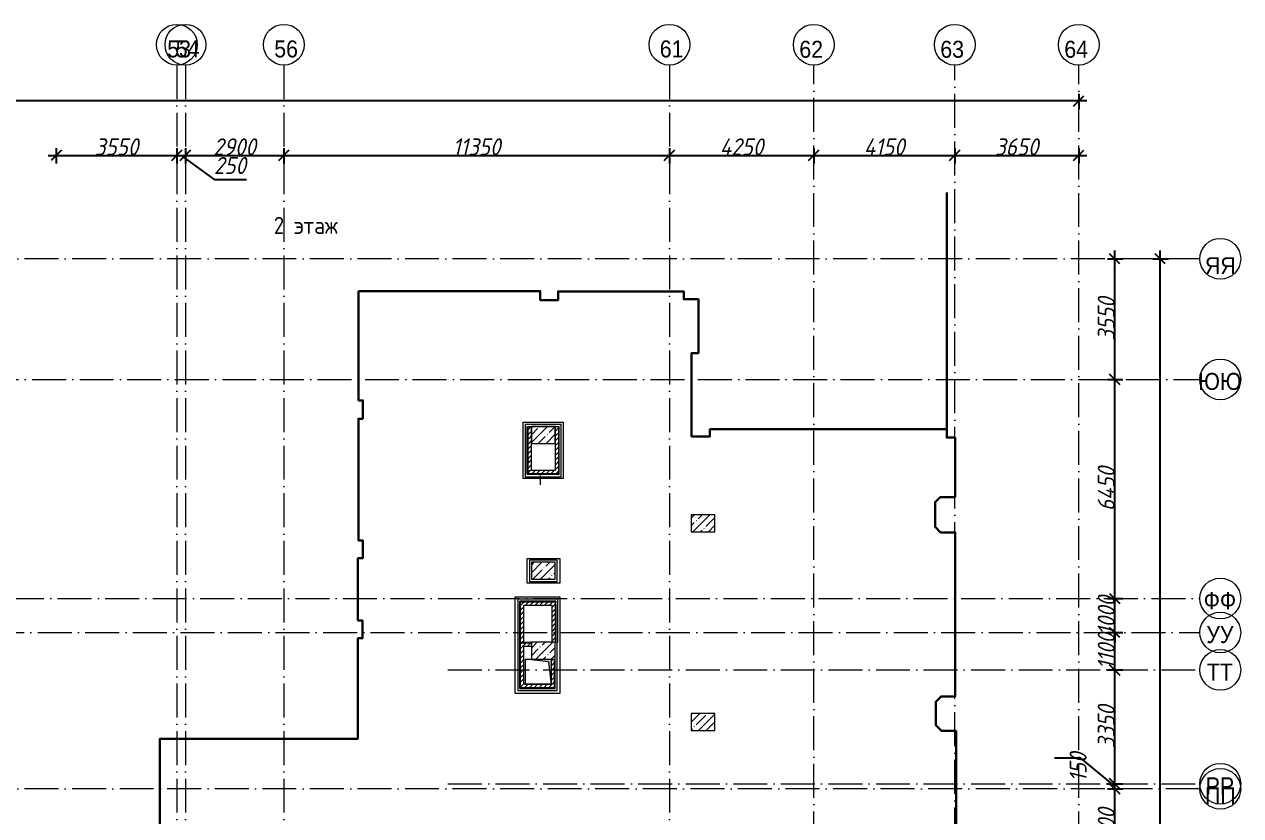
# Model space of a CAD drawing. Header units: millimetres. Extents: x 209 to 1046824, y -248937 to 510758.
# Drawn here: x 97781 to 133590, y 403481 to 426771 of the extents above; entities that cross this region are included whole.
import ezdxf

# ---------------------------------------------------------------- set-up
doc = ezdxf.new("R2010")
doc.units = ezdxf.units.MM
doc.linetypes.add('50_200_ШТРИХ_1Т_ш5_п1_п1_', pattern=[1400, 1000, -200, 0, -200])
for name, color, linetype, lineweight in [('A-ANNO-DIMS', 7, 'Continuous', 9), ('A-WALL', 7, 'Continuous', 5), ('A-WALL-FNSH-1', 7, 'Continuous', 5), ('A-WALL-IDEN', 7, 'Continuous', 9), ('I-WALL', 7, 'Continuous', 5), ('S-COLS', 7, 'Continuous', 9), ('S-COLS-1', 7, 'Continuous', 5), ('Основные линии', 7, 'Continuous', 30)]:
    doc.layers.add(name, color=color, linetype=linetype, lineweight=lineweight)
for name, color, linetype, lineweight, true_color in [('A-DETL-7', 7, 'Continuous', 20, 0x01a6fe), ('I-WALL-15', 7, 'Continuous', 5, 0x787878), ('M-EQPM-1', 7, 'Continuous', 9, 0xaaaaaa), ('M-EQPM-2', 7, 'Continuous', 9, 0xe2e2e2), ('Оси-1', 7, 'Continuous', 20, 0xaaaaaa), ('Оси-2', 7, 'Continuous', 9, 0xaaaaaa), ('Оси-3', 7, '50_200_ШТРИХ_1Т_ш5_п1_п1_', 9, 0xaaaaaa)]:
    doc.layers.add(name, color=color, linetype=linetype, lineweight=lineweight, true_color=true_color)
doc.styles.add('Arial', font='arial.ttf', dxfattribs={"width": 0.9, "height": 500})
doc.styles.add('ISOCPEUR_I_1', font='isocpeui.ttf', dxfattribs={"width": 0.9, "height": 500})
doc.styles.add('СПДС', font='isocpeur.ttf', dxfattribs={"width": 0.9})
doc.dimstyles.new('ISO-2_5_0_9К_БОЛЬШОЙ', dxfattribs={"dimscale": 304.8, "dimtxt": 497.990588, "dimasz": 0.984252, "dimexe": 0.787402, "dimexo": 0, "dimgap": 0, "dimtad": 1, "dimdec": 0, "dimzin": 0, "dimdsep": 46, "dimtxsty": 'ISOCPEUR_I_1', "dimblk1": 'OBLIQUE', "dimblk2": 'OBLIQUE', "dimsah": 1, "dimcen": 0.09, "dimdle": 0.787402, "dimazin": 0, "dimtfac": 1, "dimtdec": 4, "dimtix": 1, "dimtmove": 0, "dimatfit": 3, "dimfxl": 1, "dimtvp": 1, "dimtolj": 1, "dimtzin": 0, "dimarcsym": 2})
doc.dimstyles.new('ISO-2_5_0_9К_БОЛЬШОЙ_1', dxfattribs={"dimscale": 304.8, "dimtxt": 497.990588, "dimasz": 0.984252, "dimexe": 0.787402, "dimexo": 0, "dimgap": 0, "dimtad": 1, "dimdec": 0, "dimzin": 0, "dimdsep": 46, "dimtxsty": 'ISOCPEUR_I_1', "dimblk1": 'OBLIQUE', "dimblk2": 'OBLIQUE', "dimsah": 1, "dimcen": 0.09, "dimdle": 0.787402, "dimazin": 0, "dimtfac": 1, "dimtdec": 4, "dimtix": 1, "dimtmove": 1, "dimatfit": 3, "dimfxl": 1, "dimtvp": 1, "dimtolj": 1, "dimtzin": 0, "dimarcsym": 2})
doc.dimstyles.new('ISO-2_5_0_9К_БОЛЬШОЙ_2', dxfattribs={"dimscale": 304.8, "dimtxt": 497.990588, "dimasz": 0.984252, "dimexe": 0.787402, "dimexo": 0, "dimgap": 0, "dimtad": 1, "dimdec": 0, "dimzin": 0, "dimdsep": 46, "dimtxsty": 'ISOCPEUR_I_1', "dimblk1": 'OBLIQUE', "dimblk2": 'OBLIQUE', "dimsah": 1, "dimcen": 0.09, "dimdle": 0.787402, "dimazin": 0, "dimtfac": 1, "dimtdec": 4, "dimtix": 1, "dimtmove": 2, "dimatfit": 3, "dimfxl": 1, "dimtvp": 1, "dimtolj": 1, "dimtzin": 0, "dimarcsym": 2})
pattern_1 = [(0, (24159.54, 332757.03), (406.4, 101.6), [6.706, -298.094, 6.706, -298.094, -1625.6]), (0, (24159.54, 332757.03), (406.4, 101.6), [-609.6, 6.706, -602.894, 6.706, -298.094, -711.2]), (0, (24159.54, 332757.03), (406.4, 101.6), [-1524, 6.706, -196.494, 6.706, -501.294]), (120, (24311.94, 332807.83), (-291.18818, 301.15272), [6.706, -298.094, 6.706, -298.094, -1625.6]), (120, (24311.94, 332807.83), (-291.18818, 301.15272), [-609.6, 6.706, -602.894, 6.706, -298.094, -711.2]), (120, (24311.94, 332807.83), (-291.18818, 301.15272), [-1524, 6.706, -196.494, 6.706, -501.294]), (240, (24362.74, 333011.03), (-115.21182, -402.75272), [6.706, -298.094, 6.706, -298.094, -1625.6]), (240, (24362.74, 333011.03), (-115.21182, -402.75272), [-609.6, 6.706, -602.894, 6.706, -298.094, -711.2]), (240, (24362.74, 333011.03), (-115.21182, -402.75272), [-1524, 6.706, -196.494, 6.706, -501.294])]
pattern_2 = [(45, (24159.54, 332757.03), (-70.71068, 70.71068), [])]

# ---------------------------------------------------------------- blocks, each defined once
blk = doc.blocks.new('BSC_Колонна _Прямоугольная - 500х700-V306-АИ_План этажа_Стены_2')
at = {"layer": 'S-COLS-1'}
h = blk.add_hatch(dxfattribs=at)
h.set_pattern_fill('FP_175', color=256, style=0, pattern_type=2)
h.set_pattern_definition([(315, (-73481.04, 93600), (228.0985, 228.0985), []), (315, (-73481.04, 93371.9), (228.0985, 228.0985), [403.225, -80.645, 6.706, -73.939])])
h.paths.add_polyline_path([(-250, 350), (-250, -350), (250, -350), (250, 350)])
for p, q in [((250, 350), (-250, 350)), ((-250, 350), (-250, -350)), ((250, -350), (250, 350)), ((-250, -350), (250, -350))]:
    blk.add_line(p, q, dxfattribs=at)
blk = doc.blocks.new('BSC_Колонна _Прямоугольная - 500х700-V309-АИ_План этажа_Стены_2')
at = {"layer": 'S-COLS-1'}
h = blk.add_hatch(dxfattribs=at)
h.set_pattern_fill('FP_178', color=256, style=0, pattern_type=2)
h.set_pattern_definition([(315, (-79331.04, 93600), (228.0985, 228.0985), []), (315, (-79331.04, 93371.9), (228.0985, 228.0985), [403.225, -80.645, 6.706, -73.939])])
h.paths.add_polyline_path([(-250, 350), (-250, -350), (250, -350), (250, 350)])
for p, q in [((250, 350), (-250, 350)), ((-250, 350), (-250, -350)), ((250, -350), (250, 350)), ((-250, -350), (250, -350))]:
    blk.add_line(p, q, dxfattribs=at)
blk = doc.blocks.new('BSC_Колонна _Прямоугольная - 500х700-V362-АИ_План этажа_Стены_2')
at = {"layer": 'S-COLS-1'}
h = blk.add_hatch(dxfattribs=at)
h.set_pattern_fill('FP_221', color=256, style=0, pattern_type=2)
h.set_pattern_definition([(315, (-75580.7, 88900), (228.0985, 228.0985), []), (315, (-75580.7, 88671.9), (228.0985, 228.0985), [403.225, -80.645, 6.706, -73.939])])
h.paths.add_polyline_path([(-250, 350), (-250, -350), (250, -350), (250, 350)])
for p, q in [((250, 350), (-250, 350)), ((250, -350), (250, 350)), ((-250, -230), (-250, -350)), ((-250, -350), (250, -350))]:
    blk.add_line(p, q, dxfattribs=at)
blk = doc.blocks.new('BSC_Колонна _Прямоугольная - 500х700-V363-АИ_План этажа_Стены_2')
at = {"layer": 'S-COLS-1'}
h = blk.add_hatch(dxfattribs=at)
h.set_pattern_fill('FP_222', color=256, style=0, pattern_type=2)
h.set_pattern_definition([(315, (-77930.7, 88900), (228.0985, 228.0985), []), (315, (-77930.7, 88671.9), (228.0985, 228.0985), [403.225, -80.645, 6.706, -73.939])])
h.paths.add_polyline_path([(-250, 350), (-250, -350), (250, -350), (250, 350)])
for p, q in [((250, 350), (-250, 350)), ((-250, 350), (-250, -350)), ((250, -350), (250, 350)), ((-250, -350), (250, -350))]:
    blk.add_line(p, q, dxfattribs=at)
blk = doc.blocks.new('Канал вертикальный прямоугольный - Шахта - значок проема-24087406-АИ_План этажа_Стены_2')
at = {"layer": 'M-EQPM-2'}
blk.add_hatch(color=256, dxfattribs=at).paths.add_polyline_path([(375, 375), (-375, 375), (-375, -375), (-300, 300)])
at = {"layer": 'M-EQPM-1'}
for p, q in [((-375, -375), (-375, 375)), ((-375, 375), (375, 375)), ((-300, 300), (375, 375)), ((375, 375), (375, -375)), ((-300, 300), (-375, -375)), ((375, -375), (-375, -375))]:
    blk.add_line(p, q, dxfattribs=at)
blk = doc.blocks.new('Ось сетки - Круг_Ø6_00__ISO-2_5_0_9K_-17386508-АИ_План этажа_Стены_3')
at = {"layer": 'Оси-1'}
blk.add_circle((0, 0), 3, dxfattribs=at)
blk = doc.blocks.new('_Oblique')
at = {"color": 0, "linetype": 'ByBlock', "lineweight": -2}
blk.add_line((-0.5, -0.5), (0.5, 0.5), dxfattribs=at)
blk = doc.blocks.new('*D1468')
at = {"layer": 'A-ANNO-DIMS', "color": 0, "lineweight": -2, "transparency": 16777216}
for p, q in [((131221, 332231), (131221, 420111)), ((131009, 419871), (131461, 419871)), ((131009, 332471), (131461, 332471))]:
    blk.add_line(p, q, dxfattribs=at)
at = {"layer": 'Defpoints', "color": 0, "lineweight": 30, "transparency": 16777216}
for p in [(131009, 419871), (131221, 419871), (131009, 332471)]:
    blk.add_point(p, dxfattribs=at)
at = {"layer": 'A-ANNO-DIMS', "color": 0, "lineweight": -2, "transparency": 16777216, "xscale": 300, "yscale": 300, "zscale": 300}
for p, rotation in [((131221, 419871), 90), ((131221, 332471), 270)]:
    blk.add_blockref('_Oblique', p, dxfattribs=dict(at, rotation=rotation))
at = {"layer": 'A-ANNO-DIMS', "color": 0, "transparency": 16777216, "insert": (130968, 376171), "char_height": 500, "width": 1942.16, "attachment_point": 5, "rotation": 90, "style": 'ISOCPEUR_I_1'}
blk.add_mtext('\\A1;87400', dxfattribs=at)
blk = doc.blocks.new('*D1474')
at = {"layer": 'A-ANNO-DIMS', "color": 0, "lineweight": -2, "transparency": 16777216}
for p, q in [((129883, 401631), (129883, 404511)), ((129671, 404271), (130123, 404271)), ((129671, 401871), (130123, 401871))]:
    blk.add_line(p, q, dxfattribs=at)
at = {"layer": 'Defpoints', "color": 0, "lineweight": 30, "transparency": 16777216}
for p in [(129671, 404271), (129883, 404271), (129671, 401871)]:
    blk.add_point(p, dxfattribs=at)
at = {"layer": 'A-ANNO-DIMS', "color": 0, "lineweight": -2, "transparency": 16777216, "xscale": 300, "yscale": 300, "zscale": 300}
for p, rotation in [((129883, 404271), 90), ((129883, 401871), 270)]:
    blk.add_blockref('_Oblique', p, dxfattribs=dict(at, rotation=rotation))
at = {"layer": 'A-ANNO-DIMS', "color": 0, "transparency": 16777216, "insert": (129633, 403071), "char_height": 500, "width": 1562.92, "attachment_point": 5, "rotation": 90, "style": 'ISOCPEUR_I_1'}
blk.add_mtext('\\A1;2400', dxfattribs=at)
blk = doc.blocks.new('*D1475')
at = {"layer": 'A-ANNO-DIMS', "color": 0, "lineweight": -2, "transparency": 16777216}
for p, q in [((128889, 405169), (128109, 405169)), ((129883, 404346), (128889, 405169)), ((129883, 404031), (129883, 404661)), ((129671, 404421), (130123, 404421)), ((129671, 404271), (130123, 404271))]:
    blk.add_line(p, q, dxfattribs=at)
at = {"layer": 'Defpoints', "color": 0, "lineweight": 30, "transparency": 16777216}
for p in [(129671, 404421), (129883, 404421), (129671, 404271)]:
    blk.add_point(p, dxfattribs=at)
at = {"layer": 'A-ANNO-DIMS', "color": 0, "lineweight": -2, "transparency": 16777216, "xscale": 300, "yscale": 300, "zscale": 300}
for p, rotation in [((129883, 404421), 90), ((129883, 404271), 270)]:
    blk.add_blockref('_Oblique', p, dxfattribs=dict(at, rotation=rotation))
at = {"layer": 'A-ANNO-DIMS', "color": 0, "transparency": 16777216, "insert": (128555, 404479), "char_height": 500, "width": 1022.8, "attachment_point": 1, "rotation": 90, "line_spacing_factor": 1.149209, "style": 'ISOCPEUR_I_1'}
blk.add_mtext('\\A1;150', dxfattribs=at)
blk = doc.blocks.new('*D1476')
at = {"layer": 'A-ANNO-DIMS', "color": 0, "lineweight": -2, "transparency": 16777216}
for p, q in [((129883, 404181), (129883, 408011)), ((129671, 407771), (130123, 407771)), ((129671, 404421), (130123, 404421))]:
    blk.add_line(p, q, dxfattribs=at)
at = {"layer": 'Defpoints', "color": 0, "lineweight": 30, "transparency": 16777216}
for p in [(129671, 407771), (129883, 407771), (129671, 404421)]:
    blk.add_point(p, dxfattribs=at)
at = {"layer": 'A-ANNO-DIMS', "color": 0, "lineweight": -2, "transparency": 16777216, "xscale": 300, "yscale": 300, "zscale": 300}
for p, rotation in [((129883, 407771), 90), ((129883, 404421), 270)]:
    blk.add_blockref('_Oblique', p, dxfattribs=dict(at, rotation=rotation))
at = {"layer": 'A-ANNO-DIMS', "color": 0, "transparency": 16777216, "insert": (129633, 406096), "char_height": 500, "width": 1516.96, "attachment_point": 5, "rotation": 90, "style": 'ISOCPEUR_I_1'}
blk.add_mtext('\\A1;3350', dxfattribs=at)
blk = doc.blocks.new('*D1477')
at = {"layer": 'A-ANNO-DIMS', "color": 0, "lineweight": -2, "transparency": 16777216}
for p, q in [((129883, 407531), (129883, 409111)), ((129671, 408871), (130123, 408871)), ((129671, 407771), (130123, 407771))]:
    blk.add_line(p, q, dxfattribs=at)
at = {"layer": 'Defpoints', "color": 0, "lineweight": 30, "transparency": 16777216}
for p in [(129671, 408871), (129883, 408871), (129671, 407771)]:
    blk.add_point(p, dxfattribs=at)
at = {"layer": 'A-ANNO-DIMS', "color": 0, "lineweight": -2, "transparency": 16777216, "xscale": 300, "yscale": 300, "zscale": 300}
for p, rotation in [((129883, 408871), 90), ((129883, 407771), 270)]:
    blk.add_blockref('_Oblique', p, dxfattribs=dict(at, rotation=rotation))
at = {"layer": 'A-ANNO-DIMS', "color": 0, "transparency": 16777216, "insert": (129633, 408321), "char_height": 500, "width": 1287.11, "attachment_point": 5, "rotation": 90, "style": 'ISOCPEUR_I_1'}
blk.add_mtext('\\A1;1100', dxfattribs=at)
blk = doc.blocks.new('*D1478')
at = {"layer": 'A-ANNO-DIMS', "color": 0, "lineweight": -2, "transparency": 16777216}
for p, q in [((129883, 409871), (129883, 410171)), ((129671, 409871), (130123, 409871)), ((129883, 408871), (129883, 409871)), ((129671, 408871), (130123, 408871)), ((129883, 408871), (129883, 408571))]:
    blk.add_line(p, q, dxfattribs=at)
at = {"layer": 'Defpoints', "color": 0, "lineweight": 30, "transparency": 16777216}
for p in [(129671, 409871), (129883, 409871), (129671, 408871)]:
    blk.add_point(p, dxfattribs=at)
at = {"layer": 'A-ANNO-DIMS', "color": 0, "lineweight": -2, "transparency": 16777216, "xscale": 300, "yscale": 300, "zscale": 300}
for p, rotation in [((129883, 409871), 270), ((129883, 408871), 90)]:
    blk.add_blockref('_Oblique', p, dxfattribs=dict(at, rotation=rotation))
at = {"layer": 'A-ANNO-DIMS', "color": 0, "transparency": 16777216, "insert": (129633, 409371), "char_height": 500, "width": 1402.04, "attachment_point": 5, "rotation": 90, "style": 'ISOCPEUR_I_1'}
blk.add_mtext('\\A1;1000', dxfattribs=at)
blk = doc.blocks.new('*D1479')
at = {"layer": 'A-ANNO-DIMS', "color": 0, "lineweight": -2, "transparency": 16777216}
for p, q in [((129883, 409631), (129883, 416561)), ((129671, 416321), (130123, 416321)), ((129671, 409871), (130123, 409871))]:
    blk.add_line(p, q, dxfattribs=at)
at = {"layer": 'Defpoints', "color": 0, "lineweight": 30, "transparency": 16777216}
for p in [(129671, 416321), (129883, 416321), (129671, 409871)]:
    blk.add_point(p, dxfattribs=at)
at = {"layer": 'A-ANNO-DIMS', "color": 0, "lineweight": -2, "transparency": 16777216, "xscale": 300, "yscale": 300, "zscale": 300}
for p, rotation in [((129883, 416321), 90), ((129883, 409871), 270)]:
    blk.add_blockref('_Oblique', p, dxfattribs=dict(at, rotation=rotation))
at = {"layer": 'A-ANNO-DIMS', "color": 0, "transparency": 16777216, "insert": (129633, 413096), "char_height": 500, "width": 1562.92, "attachment_point": 5, "rotation": 90, "style": 'ISOCPEUR_I_1'}
blk.add_mtext('\\A1;6450', dxfattribs=at)
blk = doc.blocks.new('*D1480')
at = {"layer": 'A-ANNO-DIMS', "color": 0, "lineweight": -2, "transparency": 16777216}
for p, q in [((129883, 416081), (129883, 420111)), ((129671, 419871), (130123, 419871)), ((129671, 416321), (130123, 416321))]:
    blk.add_line(p, q, dxfattribs=at)
at = {"layer": 'Defpoints', "color": 0, "lineweight": 30, "transparency": 16777216}
for p in [(129671, 419871), (129883, 419871), (129671, 416321)]:
    blk.add_point(p, dxfattribs=at)
at = {"layer": 'A-ANNO-DIMS', "color": 0, "lineweight": -2, "transparency": 16777216, "xscale": 300, "yscale": 300, "zscale": 300}
for p, rotation in [((129883, 419871), 90), ((129883, 416321), 270)]:
    blk.add_blockref('_Oblique', p, dxfattribs=dict(at, rotation=rotation))
at = {"layer": 'A-ANNO-DIMS', "color": 0, "transparency": 16777216, "insert": (129633, 418096), "char_height": 500, "width": 1516.96, "attachment_point": 5, "rotation": 90, "style": 'ISOCPEUR_I_1'}
blk.add_mtext('\\A1;3550', dxfattribs=at)
blk = doc.blocks.new('*D1481')
at = {"layer": 'A-ANNO-DIMS', "color": 0, "lineweight": -2, "transparency": 16777216}
for p, q in [((25322, 424727), (25322, 424275)), ((128822, 424727), (128822, 424275)), ((25082, 424515), (79213, 424515)), ((129062, 424515), (80971, 424515))]:
    blk.add_line(p, q, dxfattribs=at)
at = {"layer": 'Defpoints', "color": 0, "lineweight": 30, "transparency": 16777216}
for p in [(25322, 424727), (128822, 424727), (128822, 424515)]:
    blk.add_point(p, dxfattribs=at)
at = {"layer": 'A-ANNO-DIMS', "color": 0, "lineweight": -2, "transparency": 16777216, "xscale": 300, "yscale": 300, "zscale": 300, "rotation": 180}
blk.add_blockref('_Oblique', (25322, 424515), dxfattribs=at)
at = {"layer": 'A-ANNO-DIMS', "color": 0, "lineweight": -2, "transparency": 16777216, "xscale": 300, "yscale": 300, "zscale": 300}
blk.add_blockref('_Oblique', (128822, 424515), dxfattribs=at)
at = {"layer": 'A-ANNO-DIMS', "color": 0, "transparency": 16777216, "insert": (79012, 425169), "char_height": 500, "width": 2160.51, "attachment_point": 1, "line_spacing_factor": 1.149209, "style": 'ISOCPEUR_I_1'}
blk.add_mtext('\\A1;103500', dxfattribs=at)
blk = doc.blocks.new('*D1482')
at = {"layer": 'A-ANNO-DIMS', "color": 0, "lineweight": -2, "transparency": 16777216}
for p, q in [((98482, 422915), (102512, 422915)), ((98722, 423127), (98722, 422675)), ((102272, 423127), (102272, 422675))]:
    blk.add_line(p, q, dxfattribs=at)
at = {"layer": 'Defpoints', "color": 0, "lineweight": 30, "transparency": 16777216}
for p in [(98722, 423127), (102272, 423127), (102272, 422915)]:
    blk.add_point(p, dxfattribs=at)
at = {"layer": 'A-ANNO-DIMS', "color": 0, "lineweight": -2, "transparency": 16777216, "xscale": 300, "yscale": 300, "zscale": 300, "rotation": 180}
blk.add_blockref('_Oblique', (98722, 422915), dxfattribs=at)
at = {"layer": 'A-ANNO-DIMS', "color": 0, "lineweight": -2, "transparency": 16777216, "xscale": 300, "yscale": 300, "zscale": 300}
blk.add_blockref('_Oblique', (102272, 422915), dxfattribs=at)
at = {"layer": 'A-ANNO-DIMS', "color": 0, "transparency": 16777216, "insert": (100497, 423165), "char_height": 500, "width": 1516.96, "attachment_point": 5, "style": 'ISOCPEUR_I_1'}
blk.add_mtext('\\A1;3550', dxfattribs=at)
blk = doc.blocks.new('*D1483')
at = {"layer": 'A-ANNO-DIMS', "color": 0, "lineweight": -2, "transparency": 16777216}
for p, q in [((102032, 422915), (102762, 422915)), ((102272, 423127), (102272, 422675)), ((102397, 422915), (103365, 422200)), ((102522, 423127), (102522, 422675)), ((103365, 422200), (104321, 422200))]:
    blk.add_line(p, q, dxfattribs=at)
at = {"layer": 'Defpoints', "color": 0, "lineweight": 30, "transparency": 16777216}
for p in [(102272, 423127), (102522, 423127), (102522, 422915)]:
    blk.add_point(p, dxfattribs=at)
at = {"layer": 'A-ANNO-DIMS', "color": 0, "lineweight": -2, "transparency": 16777216, "xscale": 300, "yscale": 300, "zscale": 300, "rotation": 180}
blk.add_blockref('_Oblique', (102272, 422915), dxfattribs=at)
at = {"layer": 'A-ANNO-DIMS', "color": 0, "lineweight": -2, "transparency": 16777216, "xscale": 300, "yscale": 300, "zscale": 300}
blk.add_blockref('_Oblique', (102522, 422915), dxfattribs=at)
at = {"layer": 'A-ANNO-DIMS', "color": 0, "transparency": 16777216, "insert": (103365, 422866), "char_height": 500, "width": 1137.72, "attachment_point": 1, "line_spacing_factor": 1.149209, "style": 'ISOCPEUR_I_1'}
blk.add_mtext('\\A1;250', dxfattribs=at)
blk = doc.blocks.new('*D1484')
at = {"layer": 'A-ANNO-DIMS', "color": 0, "lineweight": -2, "transparency": 16777216}
for p, q in [((102282, 422915), (105662, 422915)), ((102522, 423127), (102522, 422675)), ((105422, 423127), (105422, 422675))]:
    blk.add_line(p, q, dxfattribs=at)
at = {"layer": 'Defpoints', "color": 0, "lineweight": 30, "transparency": 16777216}
for p in [(102522, 423127), (105422, 423127), (105422, 422915)]:
    blk.add_point(p, dxfattribs=at)
at = {"layer": 'A-ANNO-DIMS', "color": 0, "lineweight": -2, "transparency": 16777216, "xscale": 300, "yscale": 300, "zscale": 300, "rotation": 180}
blk.add_blockref('_Oblique', (102522, 422915), dxfattribs=at)
at = {"layer": 'A-ANNO-DIMS', "color": 0, "lineweight": -2, "transparency": 16777216, "xscale": 300, "yscale": 300, "zscale": 300}
blk.add_blockref('_Oblique', (105422, 422915), dxfattribs=at)
at = {"layer": 'A-ANNO-DIMS', "color": 0, "transparency": 16777216, "insert": (103972, 423165), "char_height": 500, "width": 1516.96, "attachment_point": 5, "style": 'ISOCPEUR_I_1'}
blk.add_mtext('\\A1;2900', dxfattribs=at)
blk = doc.blocks.new('*D1485')
at = {"layer": 'A-ANNO-DIMS', "color": 0, "lineweight": -2, "transparency": 16777216}
for p, q in [((105182, 422915), (117012, 422915)), ((105422, 423127), (105422, 422675)), ((116772, 423127), (116772, 422675))]:
    blk.add_line(p, q, dxfattribs=at)
at = {"layer": 'Defpoints', "color": 0, "lineweight": 30, "transparency": 16777216}
for p in [(105422, 423127), (116772, 423127), (116772, 422915)]:
    blk.add_point(p, dxfattribs=at)
at = {"layer": 'A-ANNO-DIMS', "color": 0, "lineweight": -2, "transparency": 16777216, "xscale": 300, "yscale": 300, "zscale": 300, "rotation": 180}
blk.add_blockref('_Oblique', (105422, 422915), dxfattribs=at)
at = {"layer": 'A-ANNO-DIMS', "color": 0, "lineweight": -2, "transparency": 16777216, "xscale": 300, "yscale": 300, "zscale": 300}
blk.add_blockref('_Oblique', (116772, 422915), dxfattribs=at)
at = {"layer": 'A-ANNO-DIMS', "color": 0, "transparency": 16777216, "insert": (111097, 423165), "char_height": 500, "width": 1666.35, "attachment_point": 5, "style": 'ISOCPEUR_I_1'}
blk.add_mtext('\\A1;11350', dxfattribs=at)
blk = doc.blocks.new('*D1486')
at = {"layer": 'A-ANNO-DIMS', "color": 0, "lineweight": -2, "transparency": 16777216}
for p, q in [((116532, 422915), (121262, 422915)), ((116772, 423127), (116772, 422675)), ((121022, 423127), (121022, 422675))]:
    blk.add_line(p, q, dxfattribs=at)
at = {"layer": 'Defpoints', "color": 0, "lineweight": 30, "transparency": 16777216}
for p in [(116772, 423127), (121022, 423127), (121022, 422915)]:
    blk.add_point(p, dxfattribs=at)
at = {"layer": 'A-ANNO-DIMS', "color": 0, "lineweight": -2, "transparency": 16777216, "xscale": 300, "yscale": 300, "zscale": 300, "rotation": 180}
blk.add_blockref('_Oblique', (116772, 422915), dxfattribs=at)
at = {"layer": 'A-ANNO-DIMS', "color": 0, "lineweight": -2, "transparency": 16777216, "xscale": 300, "yscale": 300, "zscale": 300}
blk.add_blockref('_Oblique', (121022, 422915), dxfattribs=at)
at = {"layer": 'A-ANNO-DIMS', "color": 0, "transparency": 16777216, "insert": (118897, 423165), "char_height": 500, "width": 1562.92, "attachment_point": 5, "style": 'ISOCPEUR_I_1'}
blk.add_mtext('\\A1;4250', dxfattribs=at)
blk = doc.blocks.new('*D1487')
at = {"layer": 'A-ANNO-DIMS', "color": 0, "lineweight": -2, "transparency": 16777216}
for p, q in [((120782, 422915), (125412, 422915)), ((121022, 423127), (121022, 422675)), ((125172, 423127), (125172, 422675))]:
    blk.add_line(p, q, dxfattribs=at)
at = {"layer": 'Defpoints', "color": 0, "lineweight": 30, "transparency": 16777216}
for p in [(121022, 423127), (125172, 423127), (125172, 422915)]:
    blk.add_point(p, dxfattribs=at)
at = {"layer": 'A-ANNO-DIMS', "color": 0, "lineweight": -2, "transparency": 16777216, "xscale": 300, "yscale": 300, "zscale": 300, "rotation": 180}
blk.add_blockref('_Oblique', (121022, 422915), dxfattribs=at)
at = {"layer": 'A-ANNO-DIMS', "color": 0, "lineweight": -2, "transparency": 16777216, "xscale": 300, "yscale": 300, "zscale": 300}
blk.add_blockref('_Oblique', (125172, 422915), dxfattribs=at)
at = {"layer": 'A-ANNO-DIMS', "color": 0, "transparency": 16777216, "insert": (123097, 423165), "char_height": 500, "width": 1448, "attachment_point": 5, "style": 'ISOCPEUR_I_1'}
blk.add_mtext('\\A1;4150', dxfattribs=at)
blk = doc.blocks.new('*D1488')
at = {"layer": 'A-ANNO-DIMS', "color": 0, "lineweight": -2, "transparency": 16777216}
for p, q in [((124932, 422915), (129062, 422915)), ((125172, 423127), (125172, 422675)), ((128822, 423127), (128822, 422675))]:
    blk.add_line(p, q, dxfattribs=at)
at = {"layer": 'Defpoints', "color": 0, "lineweight": 30, "transparency": 16777216}
for p in [(125172, 423127), (128822, 423127), (128822, 422915)]:
    blk.add_point(p, dxfattribs=at)
at = {"layer": 'A-ANNO-DIMS', "color": 0, "lineweight": -2, "transparency": 16777216, "xscale": 300, "yscale": 300, "zscale": 300, "rotation": 180}
blk.add_blockref('_Oblique', (125172, 422915), dxfattribs=at)
at = {"layer": 'A-ANNO-DIMS', "color": 0, "lineweight": -2, "transparency": 16777216, "xscale": 300, "yscale": 300, "zscale": 300}
blk.add_blockref('_Oblique', (128822, 422915), dxfattribs=at)
at = {"layer": 'A-ANNO-DIMS', "color": 0, "transparency": 16777216, "insert": (126997, 423165), "char_height": 500, "width": 1516.96, "attachment_point": 5, "style": 'ISOCPEUR_I_1'}
blk.add_mtext('\\A1;3650', dxfattribs=at)

msp = doc.modelspace()

# ---------------------------------------------------------------- hatches: boundary and pattern name
at = {"layer": 'I-WALL'}
h = msp.add_hatch(dxfattribs=at)
h.set_pattern_fill('FP_4', color=256, style=0, pattern_type=2)
h.set_pattern_definition(pattern_2)
h.paths.add_polyline_path([(112709.5, 413637.7), (112709.5, 414937.7), (112609.5, 414937.7), (112609.5, 413637.7)])
h = msp.add_hatch(dxfattribs=at)
h.set_pattern_fill('FP_4', color=256, style=0, pattern_type=2)
h.set_pattern_definition(pattern_2)
h.paths.add_polyline_path([(113506.2, 413537.7), (113506.2, 414937.7), (113406.2, 414937.7), (113406.2, 413537.7)])
h = msp.add_hatch(dxfattribs=at)
h.set_pattern_fill('FP_4', color=256, style=0, pattern_type=2)
h.set_pattern_definition(pattern_2)
h.paths.add_polyline_path([(113406.2, 413537.7), (113406.2, 413637.7), (112609.5, 413637.7), (112609.5, 413537.7)])
h = msp.add_hatch(dxfattribs=at)
h.set_pattern_fill('FP_4', color=256, style=0, pattern_type=2)
h.set_pattern_definition(pattern_2)
h.paths.add_polyline_path([(112385.7, 408587.7), (112485.7, 408587.7), (112485.7, 409776.4), (112385.7, 409776.4), (112385.7, 408751.9)])
h = msp.add_hatch(dxfattribs=at)
h.set_pattern_fill('FP_4', color=256, style=0, pattern_type=2)
h.set_pattern_definition(pattern_2)
h.paths.add_polyline_path([(113309.5, 409676.4), (113409.5, 409676.4), (113409.5, 409776.4), (112485.7, 409776.4), (112485.7, 409676.4)])
h = msp.add_hatch(dxfattribs=at)
h.set_pattern_fill('FP_4', color=256, style=0, pattern_type=2)
h.set_pattern_definition(pattern_2)
h.paths.add_polyline_path([(113409.5, 408587.7), (113409.5, 409676.4), (113309.5, 409676.4), (113309.5, 408587.7)])
h = msp.add_hatch(dxfattribs=at)
h.set_pattern_fill('FP_4', color=256, style=0, pattern_type=2)
h.set_pattern_definition(pattern_2)
h.paths.add_polyline_path([(112709.5, 408467.7), (112709.5, 408567.7), (112385.7, 408567.7), (112385.7, 408467.7), (112485.7, 408467.7)])
h = msp.add_hatch(dxfattribs=at)
h.set_pattern_fill('FP_4', color=256, style=0, pattern_type=2)
h.set_pattern_definition(pattern_2)
h.paths.add_polyline_path([(112385.7, 407248.1), (112485.7, 407248.1), (112485.7, 408467.7), (112385.7, 408467.7), (112385.7, 407328)])
h = msp.add_hatch(dxfattribs=at)
h.set_pattern_fill('FP_4', color=256, style=0, pattern_type=2)
h.set_pattern_definition(pattern_2)
h.paths.add_polyline_path([(113389.5, 407348.1), (113389.5, 408087.7), (113289.5, 408087.7), (113289.5, 407348.1)])
h = msp.add_hatch(dxfattribs=at)
h.set_pattern_fill('FP_4', color=256, style=0, pattern_type=2)
h.set_pattern_definition(pattern_2)
h.paths.add_polyline_path([(113389.5, 407248.1), (113389.5, 407348.1), (113289.5, 407348.1), (113288.4, 407348.1), (112485.7, 407348.1), (112485.7, 407248.1)])
at = {"layer": 'I-WALL-15'}
h = msp.add_hatch(dxfattribs=at)
h.set_pattern_fill('FP_3', color=256, style=0, pattern_type=2)
h.set_pattern_definition(pattern_1)
h.paths.add_polyline_path([(112609.5, 413537.7), (112609.5, 414937.7), (112589.5, 414937.7), (112589.5, 413537.7)])
h = msp.add_hatch(dxfattribs=at)
h.set_pattern_fill('FP_3', color=256, style=0, pattern_type=2)
h.set_pattern_definition(pattern_1)
h.paths.add_polyline_path([(113526.2, 413517.7), (113526.2, 414937.7), (113506.2, 414937.7), (113506.2, 413517.7)])
h = msp.add_hatch(dxfattribs=at)
h.set_pattern_fill('FP_3', color=256, style=0, pattern_type=2)
h.set_pattern_definition(pattern_1)
h.paths.add_polyline_path([(112589.5, 413517.7), (113506.2, 413517.7), (113506.2, 413537.7), (112589.5, 413537.7)])
h = msp.add_hatch(dxfattribs=at)
h.set_pattern_fill('FP_3', color=256, style=0, pattern_type=2)
h.set_pattern_definition(pattern_1)
h.paths.add_polyline_path([(112385.7, 408587.7), (112385.7, 409796.4), (112365.7, 409796.4), (112365.7, 408587.7)])
h = msp.add_hatch(dxfattribs=at)
h.set_pattern_fill('FP_3', color=256, style=0, pattern_type=2)
h.set_pattern_definition(pattern_1)
h.paths.add_polyline_path([(113409.5, 409776.4), (113429.5, 409776.4), (113429.5, 409796.4), (112385.7, 409796.4), (112385.7, 409776.4), (112485.7, 409776.4)])
h = msp.add_hatch(dxfattribs=at)
h.set_pattern_fill('FP_3', color=256, style=0, pattern_type=2)
h.set_pattern_definition(pattern_1)
h.paths.add_polyline_path([(113429.5, 408587.7), (113429.5, 409776.4), (113409.5, 409776.4), (113409.5, 408587.7)])
h = msp.add_hatch(dxfattribs=at)
h.set_pattern_fill('FP_3', color=256, style=0, pattern_type=2)
h.set_pattern_definition(pattern_1)
h.paths.add_polyline_path([(112709.5, 408567.7), (112709.5, 408587.7), (112365.7, 408587.7), (112365.7, 408567.7), (112385.7, 408567.7)])
h = msp.add_hatch(dxfattribs=at)
h.set_pattern_fill('FP_3', color=256, style=0, pattern_type=2)
h.set_pattern_definition(pattern_1)
h.paths.add_polyline_path([(112385.7, 407228.1), (112385.7, 408567.7), (112365.7, 408567.7), (112365.7, 407228.1)])
h = msp.add_hatch(dxfattribs=at)
h.set_pattern_fill('FP_3', color=256, style=0, pattern_type=2)
h.set_pattern_definition(pattern_1)
h.paths.add_polyline_path([(113389.5, 407248.1), (113409.5, 407248.1), (113409.5, 408087.7), (113389.5, 408087.7), (113389.5, 407328)])
h = msp.add_hatch(dxfattribs=at)
h.set_pattern_fill('FP_3', color=256, style=0, pattern_type=2)
h.set_pattern_definition(pattern_1)
h.paths.add_polyline_path([(112385.7, 407228.1), (113409.5, 407228.1), (113409.5, 407248.1), (112385.7, 407248.1)])
at = {"layer": 'S-COLS-1'}
h = msp.add_hatch(dxfattribs=at)
h.set_pattern_fill('FP_1', color=256, style=0, pattern_type=2)
h.set_pattern_definition([(45, (24159.54, 332757.03), (-228.0985, 228.0985), []), (45, (24387.64, 332757.03), (-228.0985, 228.0985), [403.225, -80.645, 6.706, -73.939])])
h.paths.add_polyline_path([(113409.5, 414437.7), (113409.5, 414937.7), (112709.5, 414937.7), (112709.5, 414437.7)])

# ---------------------------------------------------------------- linework, layer by layer
at = {"lineweight": 30}
for points in [[(125210.2, 403234.1), (125210.2, 405974.1), (124782.2, 405974.1), (124612.5, 406143.8), (124612.5, 406833.8), (124768, 406989.3), (125188, 406989.3), (125188, 411819.3), (124758, 411819.3), (124595.4, 411982), (124595.4, 412707), (124747.4, 412859), (125182.4, 412859), (125182.4, 414609), (124937.4, 414609), (124937.4, 414854), (124937.4, 421826)], [(117425.4, 414644), (117425.4, 417094), (117445.4, 417094), (117625.4, 417094), (117625.4, 418681), (117425.4, 418681), (117195.4, 418681), (117195.4, 418911), (113495.4, 418911), (113495.4, 418655), (112971.4, 418655), (112971.4, 418918), (107621.4, 418918)], [(107621.4, 418918), (107621.4, 415701), (107751.4, 415701), (107751.4, 415161)], [(107751.4, 415161), (107616.4, 415161), (107616.4, 411580), (107617.4, 411580)], [(124937.4, 414854), (117965.4, 414854), (117965.4, 414644), (117425.4, 414644), (117425.4, 414644)], [(107616.4, 411580), (107746.4, 411580), (107746.4, 411055), (107733.4, 411055), (107603.4, 411055), (107603.4, 409229), (107733.4, 409229), (107733.4, 408704), (107603.4, 408704), (107603.4, 405744), (101774.4, 405744), (101774.4, 400614), (102370.4, 400614), (102370.4, 399879)]]:
    msp.add_lwpolyline(points, dxfattribs=at)
at = {"layer": 'A-DETL-7'}
for p, q in [((112464.9, 415065.3), (113644.9, 415065.3)), ((112464.9, 413405.3), (112464.9, 415065.3)), ((113644.9, 415065.3), (113644.9, 413405.3)), ((113644.9, 413405.3), (112464.9, 413405.3)), ((112589.1, 411046.4), (113549.1, 411046.4)), ((112589.1, 410326.4), (112589.1, 411046.4)), ((113549.1, 411046.4), (113549.1, 410326.4)), ((113549.1, 410326.4), (112589.1, 410326.4)), ((112230.9, 409919), (113549.1, 409919)), ((112230.9, 407081.4), (112230.9, 409919)), ((113549.1, 409919), (113549.1, 407081.4)), ((113549.1, 407081.4), (112230.9, 407081.4))]:
    msp.add_line(p, q, dxfattribs=at)
at = {"layer": 'A-WALL'}
for p, q in [((112529.5, 414997.7), (112529.5, 413457.7)), ((113586.2, 414997.7), (112529.5, 414997.7)), ((112589.5, 413537.7), (112589.5, 414937.7)), ((112589.5, 414937.7), (113526.2, 414937.7)), ((112609.5, 413537.7), (112609.5, 414937.7)), ((113506.2, 414937.7), (113506.2, 413537.7)), ((113526.2, 413517.7), (113526.2, 414937.7)), ((113586.2, 413457.7), (113586.2, 414997.7)), ((112529.5, 413457.7), (113586.2, 413457.7)), ((113506.2, 413517.7), (112589.5, 413517.7)), ((113506.2, 413537.7), (112609.5, 413537.7)), ((112649.5, 410997.7), (112649.5, 410377.7)), ((113469.5, 410997.7), (112649.5, 410997.7)), ((113469.5, 410377.7), (113469.5, 410997.7)), ((112649.5, 410377.7), (113469.5, 410377.7)), ((113489.5, 409856.4), (112305.7, 409856.4)), ((112305.7, 409856.4), (112305.7, 407168.1)), ((112365.7, 408587.7), (112365.7, 409796.4)), ((113429.5, 409796.4), (112385.7, 409796.4)), ((112385.7, 409776.4), (113409.5, 409776.4)), ((112385.7, 408587.7), (112385.7, 409776.4)), ((113409.5, 409776.4), (113409.5, 408587.7)), ((113429.5, 409796.4), (113429.5, 409776.4)), ((113429.5, 408587.7), (113429.5, 409776.4)), ((113429.5, 409676.4), (113429.5, 408587.7)), ((113489.5, 408587.7), (113489.5, 409856.4)), ((113429.5, 408587.7), (113409.5, 408587.7)), ((113469.5, 407168.1), (113469.5, 408587.7)), ((113469.5, 408587.7), (113489.5, 408587.7)), ((112365.7, 407228.1), (112365.7, 408567.7)), ((112385.7, 407248.1), (112385.7, 408567.7)), ((112385.7, 408567.7), (112709.5, 408567.7)), ((113389.5, 407248.1), (113389.5, 408087.7)), ((113409.5, 407228.1), (113409.5, 408087.7)), ((112305.7, 407168.1), (113469.5, 407168.1)), ((112365.7, 407228.1), (113409.5, 407228.1)), ((113389.5, 407248.1), (112385.7, 407248.1))]:
    msp.add_line(p, q, dxfattribs=at)
at = {"layer": 'A-WALL-FNSH-1'}
for p, q in [((112709.5, 413637.7), (112709.5, 414937.7)), ((113406.2, 414937.7), (113406.2, 413637.7)), ((113406.2, 413637.7), (112709.5, 413637.7)), ((112589.5, 413537.7), (112589.5, 413517.7)), ((113506.2, 413517.7), (113526.2, 413517.7)), ((112385.7, 409796.4), (112365.7, 409796.4)), ((112485.7, 409676.4), (113309.5, 409676.4)), ((112485.7, 408587.7), (112485.7, 409676.4)), ((113309.5, 409676.4), (113309.5, 408587.7)), ((113429.5, 409776.4), (113429.5, 409796.4)), ((112365.7, 408587.7), (112365.7, 408567.7)), ((112365.7, 408587.7), (112709.5, 408587.7)), ((113429.5, 408587.7), (113429.5, 408587.7)), ((112485.7, 407348.1), (112485.7, 408467.7)), ((112485.7, 408467.7), (112709.5, 408467.7)), ((113288.4, 407348.1), (112485.7, 407348.1))]:
    msp.add_line(p, q, dxfattribs=at)
at = {"layer": 'A-WALL-IDEN'}
msp.add_line((112971, 413487.7), (112971, 413221.6), dxfattribs=at)
at = {"layer": 'S-COLS-1'}
for p, q in [((113409.5, 414937.7), (112709.5, 414937.7)), ((112709.5, 414937.7), (112709.5, 414437.7)), ((113409.5, 414437.7), (113409.5, 414937.7)), ((112709.5, 414437.7), (113409.5, 414437.7))]:
    msp.add_line(p, q, dxfattribs=at)
at = {"layer": 'Оси-3'}
for p, q in [((102272.4, 425570.9), (102272.4, 345621)), ((102522.4, 425570.9), (102522.4, 345621)), ((105422.4, 425570.9), (105422.4, 343621)), ((116772.4, 425570.9), (116772.4, 328400.2)), ((121022.4, 328400.2), (121022.4, 425570.9)), ((125172.4, 381721), (125172.4, 425570.9)), ((128822.4, 328400.2), (128822.4, 425570.9)), ((132390.4, 419871), (22405.1, 419871)), ((22405.1, 416320.7), (132390.4, 416320.7)), ((76358.4, 409871), (132390.4, 409871)), ((64572.4, 408871), (132390.4, 408871)), ((110253.7, 407771), (132390.4, 407771)), ((110253.7, 404421), (132390.4, 404421)), ((132390.4, 404271), (76358.4, 404271))]:
    msp.add_line(p, q, dxfattribs=at)

# ---------------------------------------------------------------- block references
at = {"layer": 'M-EQPM-1', "rotation": 269.9999999999989}
msp.add_blockref('Канал вертикальный прямоугольный - Шахта - значок проема-24087406-АИ_План этажа_Стены_2', (112914.5, 407712.7), dxfattribs=at)
at = {"layer": 'S-COLS', "rotation": 89.9999999999999}
for name, p in [('BSC_Колонна _Прямоугольная - 500х700-V309-АИ_План этажа_Стены_2', (117759.5, 412088.1)), ('BSC_Колонна _Прямоугольная - 500х700-V363-АИ_План этажа_Стены_2', (113059.5, 410687.7)), ('BSC_Колонна _Прямоугольная - 500х700-V362-АИ_План этажа_Стены_2', (113059.5, 408337.7)), ('BSC_Колонна _Прямоугольная - 500х700-V306-АИ_План этажа_Стены_2', (117759.5, 406238.1))]:
    msp.add_blockref(name, p, dxfattribs=at)
at = {"layer": 'Оси-1', "xscale": 199.9999999999999, "yscale": 199.9999999999999, "zscale": 199.9999999999999}
for p, rotation in [((102272.4, 426170.9), 180), ((102522.4, 426170.9), 180), ((105422.4, 426170.9), 180), ((116772.4, 426170.9), 180), ((132990.4, 419871), 89.9999999999998), ((132990.4, 416320.7), 269.9999999999995), ((132990.4, 409871), 269.9999999999995), ((132990.4, 408871), 269.9999999999995), ((132990.4, 407771), 269.9999999999995), ((132990.4, 404421), 269.9999999999995), ((132990.4, 404271), 89.99999999999982)]:
    msp.add_blockref('Ось сетки - Круг_Ø6_00__ISO-2_5_0_9K_-17386508-АИ_План этажа_Стены_3', p, dxfattribs=dict(at, rotation=rotation))
for p in [(121022.4, 426170.9), (125172.4, 426170.9), (128822.4, 426170.9)]:
    msp.add_blockref('Ось сетки - Круг_Ø6_00__ISO-2_5_0_9K_-17386508-АИ_План этажа_Стены_3', p, dxfattribs=at)

# ---------------------------------------------------------------- texts
at = {"layer": 'Оси-2', "char_height": 500, "attachment_point": 5, "line_spacing_factor": 0.936439, "style": 'Arial'}
for s, insert, width in [('\\pxqc,t4.572,9.144,13.716,18.288,22.86,27.432,32.004,36.576,41.148,45.72,50.292,54.864,59.436,64.008,68.58,73.152,77.724,82.296,86.868,91.44,96.012,100.584,105.156,109.728,114.3,118.872,123.444,128.016,132.588,137.16,141.732,146.304;{53}', (102337.6, 426043.8), 702), ('\\pxqc,t4.572,9.144,13.716,18.288,22.86,27.432,32.004,36.576,41.148,45.72,50.292,54.864,59.436,64.008,68.58,73.152,77.724,82.296,86.868,91.44,96.012,100.584,105.156,109.728,114.3,118.872,123.444,128.016,132.588,137.16,141.732,146.304;{54}', (102587.6, 426043.8), 702), ('\\pxqc,t4.572,9.144,13.716,18.288,22.86,27.432,32.004,36.576,41.148,45.72,50.292,54.864,59.436,64.008,68.58,73.152,77.724,82.296,86.868,91.44,96.012,100.584,105.156,109.728,114.3,118.872,123.444,128.016,132.588,137.16,141.732,146.304;{56}', (105487.6, 426043.8), 702), ('\\pxqc,t4.572,9.144,13.716,18.288,22.86,27.432,32.004,36.576,41.148,45.72,50.292,54.864,59.436,64.008,68.58,73.152,77.724,82.296,86.868,91.44,96.012,100.584,105.156,109.728,114.3,118.872,123.444,128.016,132.588,137.16,141.732,146.304;{61}', (116837.6, 426043.8), 702), ('\\pxqc,t4.572,9.144,13.716,18.288,22.86,27.432,32.004,36.576,41.148,45.72,50.292,54.864,59.436,64.008,68.58,73.152,77.724,82.296,86.868,91.44,96.012,100.584,105.156,109.728,114.3,118.872,123.444,128.016,132.588,137.16,141.732,146.304;{62}', (120946.5, 426033.4), 702), ('\\pxqc,t4.572,9.144,13.716,18.288,22.86,27.432,32.004,36.576,41.148,45.72,50.292,54.864,59.436,64.008,68.58,73.152,77.724,82.296,86.868,91.44,96.012,100.584,105.156,109.728,114.3,118.872,123.444,128.016,132.588,137.16,141.732,146.304;{63}', (125096.5, 426033.4), 702), ('\\pxqc,t4.572,9.144,13.716,18.288,22.86,27.432,32.004,36.576,41.148,45.72,50.292,54.864,59.436,64.008,68.58,73.152,77.724,82.296,86.868,91.44,96.012,100.584,105.156,109.728,114.3,118.872,123.444,128.016,132.588,137.16,141.732,146.304;{64}', (128746.5, 426033.4), 702), ('\\pxqc,t4.572,9.144,13.716,18.288,22.86,27.432,32.004,36.576,41.148,45.72,50.292,54.864,59.436,64.008,68.58,73.152,77.724,82.296,86.868,91.44,96.012,100.584,105.156,109.728,114.3,118.872,123.444,128.016,132.588,137.16,141.732,146.304;{ЯЯ}', (132990.2, 419668.1), 916.2), ('\\pxqc,t4.572,9.144,13.716,18.288,22.86,27.432,32.004,36.576,41.148,45.72,50.292,54.864,59.436,64.008,68.58,73.152,77.724,82.296,86.868,91.44,96.012,100.584,105.156,109.728,114.3,118.872,123.444,128.016,132.588,137.16,141.732,146.304;{ЮЮ}', (132979.8, 416258.9), 1297.8), ('\\pxqc,t4.572,9.144,13.716,18.288,22.86,27.432,32.004,36.576,41.148,45.72,50.292,54.864,59.436,64.008,68.58,73.152,77.724,82.296,86.868,91.44,96.012,100.584,105.156,109.728,114.3,118.872,123.444,128.016,132.588,137.16,141.732,146.304;{ФФ}', (132978.9, 409809.2), 964.8), ('\\pxqc,t4.572,9.144,13.716,18.288,22.86,27.432,32.004,36.576,41.148,45.72,50.292,54.864,59.436,64.008,68.58,73.152,77.724,82.296,86.868,91.44,96.012,100.584,105.156,109.728,114.3,118.872,123.444,128.016,132.588,137.16,141.732,146.304;{УУ}', (132978.9, 408809.2), 822.6), ('\\pxqc,t4.572,9.144,13.716,18.288,22.86,27.432,32.004,36.576,41.148,45.72,50.292,54.864,59.436,64.008,68.58,73.152,77.724,82.296,86.868,91.44,96.012,100.584,105.156,109.728,114.3,118.872,123.444,128.016,132.588,137.16,141.732,146.304;{ТТ}', (132979.8, 407709.2), 797.4), ('\\pxqc,t4.572,9.144,13.716,18.288,22.86,27.432,32.004,36.576,41.148,45.72,50.292,54.864,59.436,64.008,68.58,73.152,77.724,82.296,86.868,91.44,96.012,100.584,105.156,109.728,114.3,118.872,123.444,128.016,132.588,137.16,141.732,146.304;{ПП}', (132990.2, 404068.1), 916.2), ('\\pxqc,t4.572,9.144,13.716,18.288,22.86,27.432,32.004,36.576,41.148,45.72,50.292,54.864,59.436,64.008,68.58,73.152,77.724,82.296,86.868,91.44,96.012,100.584,105.156,109.728,114.3,118.872,123.444,128.016,132.588,137.16,141.732,146.304;{РР}', (132978.9, 404359.2), 846)]:
    msp.add_mtext(s, dxfattribs=dict(at, insert=insert, width=width))
at = {"layer": 'Основные линии', "insert": (105123.1, 421103.3), "char_height": 500, "attachment_point": 1, "style": 'СПДС'}
msp.add_mtext_dynamic_manual_height_columns('2 этаж ', width=2291.008, gutter_width=1622.4, heights=[0], dxfattribs=at)

# ---------------------------------------------------------------- dimensions: what is measured, and where the dimension line sits
at = {"layer": 'A-ANNO-DIMS'}
for base, p1, p2, dimstyle, override, picture, middle in [((128822.4, 424515.3), (25322.4, 424727.4), (128822.4, 424727.4), 'ISO-2_5_0_9К_БОЛЬШОЙ_2', {"dimpost": '<>', "dimfxl": 103500}, '*D1481', (80092, 424835.2)), ((102522.4, 422915.3), (102272.4, 423127.4), (102522.4, 423127.4), 'ISO-2_5_0_9К_БОЛЬШОЙ_1', {"dimpost": '<>', "dimfxl": 250}, '*D1483', (103364.9, 422199.5))]:
    dim = msp.add_linear_dim(base=base, p1=p1, p2=p2, dimstyle=dimstyle, override=override, dxfattribs=at)
    dim.commit()
    dim.dimension.update_dxf_attribs({"geometry": picture, "text_midpoint": middle, "dimtype": 160})
for base, p1, p2, override, picture, middle in [((102272.4, 422915.3), (98722.4, 423127.4), (102272.4, 423127.4), {"dimpost": '<>', "dimfxl": 3550}, '*D1482', (100497.4, 423165.3)), ((105422.4, 422915.3), (102522.4, 423127.4), (105422.4, 423127.4), {"dimpost": '<>', "dimfxl": 2900}, '*D1484', (103972.4, 423165.3)), ((116772.4, 422915.3), (105422.4, 423127.4), (116772.4, 423127.4), {"dimpost": '<>', "dimfxl": 11350}, '*D1485', (111097.4, 423165.3)), ((121022.4, 422915.3), (116772.4, 423127.4), (121022.4, 423127.4), {"dimpost": '<>', "dimfxl": 4250}, '*D1486', (118897.4, 423165.3)), ((125172.4, 422915.3), (121022.4, 423127.4), (125172.4, 423127.4), {"dimpost": '<>', "dimfxl": 4150}, '*D1487', (123097.4, 423165.3)), ((128822.4, 422915.3), (125172.4, 423127.4), (128822.4, 423127.4), {"dimpost": '<>', "dimfxl": 3650}, '*D1488', (126997.4, 423165.3))]:
    dim = msp.add_linear_dim(base=base, p1=p1, p2=p2, dimstyle='ISO-2_5_0_9К_БОЛЬШОЙ', override=override, dxfattribs=at)
    dim.commit()
    dim.dimension.update_dxf_attribs({"geometry": picture, "text_midpoint": middle})
for base, p1, p2, override, picture, middle in [((129882.9, 419871), (129670.7, 416320.7), (129670.7, 419871), {"dimpost": '<>', "dimfxl": 3550.347485}, '*D1480', (129632.9, 418095.8)), ((131221.4, 419871), (131009.2, 332471), (131009.2, 419871), {"dimpost": '<>', "dimfxl": 87400}, '*D1468', (130968.1, 376171)), ((129882.9, 416320.7), (129670.7, 409871), (129670.7, 416320.7), {"dimpost": '<>', "dimfxl": 6449.652515}, '*D1479', (129632.9, 413095.8)), ((129882.9, 409871), (129670.7, 408871), (129670.7, 409871), {"dimpost": '<>', "dimfxl": 1000}, '*D1478', (129632.9, 409371)), ((129882.9, 408871), (129670.7, 407771), (129670.7, 408871), {"dimpost": '<>', "dimfxl": 1100}, '*D1477', (129632.9, 408321)), ((129882.9, 407771), (129670.7, 404421), (129670.7, 407771), {"dimpost": '<>', "dimfxl": 3350}, '*D1476', (129632.9, 406096)), ((129882.9, 404271), (129670.7, 401871), (129670.7, 404271), {"dimpost": '<>', "dimfxl": 2400}, '*D1474', (129632.9, 403071))]:
    dim = msp.add_linear_dim(base=base, p1=p1, p2=p2, angle=90, dimstyle='ISO-2_5_0_9К_БОЛЬШОЙ', override=override, dxfattribs=at)
    dim.commit()
    dim.dimension.update_dxf_attribs({"geometry": picture, "text_midpoint": middle})
dim = msp.add_linear_dim(base=(129882.9, 404421), p1=(129670.7, 404271), p2=(129670.7, 404421), angle=90, dimstyle='ISO-2_5_0_9К_БОЛЬШОЙ_1', override={"dimpost": '<>', "dimfxl": 150}, dxfattribs=at)
dim.commit()
dim.dimension.update_dxf_attribs({"geometry": '*D1475', "text_midpoint": (128888.6, 405168.8), "dimtype": 160, "text_rotation": 90})

doc.saveas('drawing.dxf')
